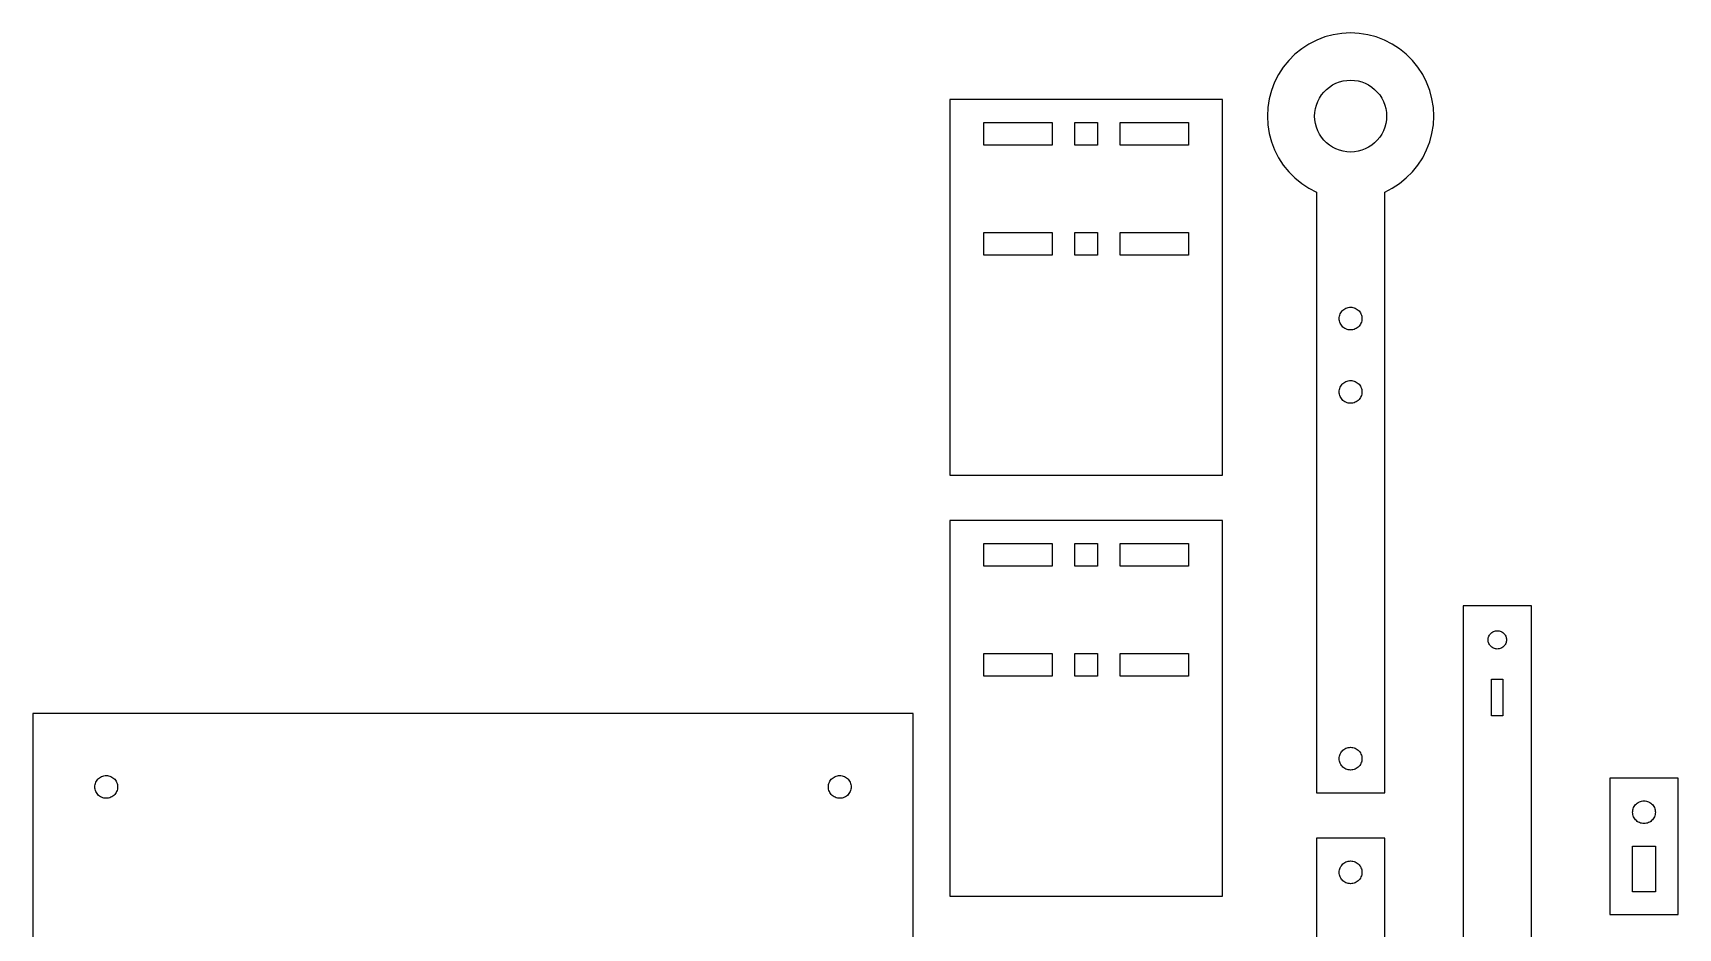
# Model space of a CAD drawing. Header units: metres. Extents: x 0 to 474, y -3 to 238.
# Drawn here: x 250 to 474.3, y 116.3 to 238.4 of the extents above; entities that cross this region are included whole.
import ezdxf

# ---------------------------------------------------------------- set-up
doc = ezdxf.new("R2010")
doc.units = ezdxf.units.M

msp = doc.modelspace()

# ---------------------------------------------------------------- linework, layer by layer
for p, q in [((426.144, 237.841), (425.035, 237.415)), ((427.291, 238.148), (426.144, 237.841)), ((428.464, 238.334), (427.291, 238.148)), ((429.65, 238.396), (428.464, 238.334)), ((430.836, 238.334), (429.65, 238.396)), ((432.009, 238.148), (430.836, 238.334)), ((433.156, 237.841), (432.009, 238.148)), ((434.265, 237.415), (433.156, 237.841)), ((422.981, 236.229), (422.058, 235.482)), ((423.977, 236.876), (422.981, 236.229)), ((425.035, 237.415), (423.977, 236.876)), ((435.323, 236.876), (434.265, 237.415)), ((436.319, 236.229), (435.323, 236.876)), ((437.242, 235.482), (436.319, 236.229)), ((420.471, 233.719), (419.824, 232.723)), ((421.218, 234.642), (420.471, 233.719)), ((422.058, 235.482), (421.218, 234.642)), ((438.082, 234.642), (437.242, 235.482)), ((438.829, 233.719), (438.082, 234.642)), ((439.476, 232.723), (438.829, 233.719)), ((419.285, 231.665), (418.859, 230.556)), ((419.824, 232.723), (419.285, 231.665)), ((426.769, 231.015), (427.199, 231.295)), ((427.199, 231.295), (427.656, 231.528)), ((427.656, 231.528), (428.135, 231.712)), ((428.135, 231.712), (428.631, 231.844)), ((428.631, 231.844), (429.138, 231.925)), ((429.138, 231.925), (429.65, 231.952)), ((429.65, 231.952), (430.162, 231.925)), ((430.162, 231.925), (430.669, 231.844)), ((430.669, 231.844), (431.165, 231.712)), ((431.165, 231.712), (431.644, 231.528)), ((431.644, 231.528), (432.101, 231.295)), ((432.101, 231.295), (432.531, 231.015)), ((440.015, 231.665), (439.476, 232.723)), ((440.441, 230.556), (440.015, 231.665)), ((412.2, 229.3), (375, 229.3)), ((375, 229.3), (375, 178.1)), ((412.2, 178.1), (412.2, 229.3)), ((418.552, 229.409), (418.366, 228.236)), ((418.859, 230.556), (418.552, 229.409)), ((424.988, 228.565), (425.172, 229.044)), ((425.172, 229.044), (425.405, 229.501)), ((425.405, 229.501), (425.685, 229.931)), ((425.685, 229.931), (426.007, 230.33)), ((426.007, 230.33), (426.37, 230.693)), ((426.37, 230.693), (426.769, 231.015)), ((432.531, 231.015), (432.93, 230.693)), ((432.93, 230.693), (433.293, 230.33)), ((433.293, 230.33), (433.615, 229.931)), ((433.615, 229.931), (433.895, 229.501)), ((433.895, 229.501), (434.128, 229.044)), ((434.128, 229.044), (434.312, 228.565)), ((440.748, 229.409), (440.441, 230.556)), ((440.934, 228.236), (440.748, 229.409)), ((418.366, 228.236), (418.304, 227.05)), ((418.304, 227.05), (418.366, 225.864)), ((424.748, 227.05), (424.775, 227.562)), ((424.775, 226.538), (424.748, 227.05)), ((424.775, 227.562), (424.856, 228.069)), ((424.856, 228.069), (424.988, 228.565)), ((434.312, 228.565), (434.444, 228.069)), ((434.444, 228.069), (434.525, 227.562)), ((434.525, 227.562), (434.552, 227.05)), ((434.552, 227.05), (434.525, 226.538)), ((440.996, 227.05), (440.934, 228.236)), ((440.934, 225.864), (440.996, 227.05)), ((379.65, 223.1), (379.65, 226.2)), ((379.65, 226.2), (388.95, 226.2)), ((388.95, 226.2), (388.95, 223.1)), ((392.05, 223.1), (392.05, 226.2)), ((392.05, 226.2), (395.15, 226.2)), ((395.15, 226.2), (395.15, 223.1)), ((398.25, 223.1), (398.25, 226.2)), ((398.25, 226.2), (407.55, 226.2)), ((407.55, 226.2), (407.55, 223.1)), ((418.366, 225.864), (418.552, 224.691)), ((418.552, 224.691), (418.859, 223.544)), ((424.856, 226.031), (424.775, 226.538)), ((424.988, 225.535), (424.856, 226.031)), ((425.172, 225.056), (424.988, 225.535)), ((425.405, 224.599), (425.172, 225.056)), ((425.685, 224.169), (425.405, 224.599)), ((433.895, 224.599), (433.615, 224.169)), ((434.128, 225.056), (433.895, 224.599)), ((434.312, 225.535), (434.128, 225.056)), ((434.444, 226.031), (434.312, 225.535)), ((434.525, 226.538), (434.444, 226.031)), ((440.441, 223.544), (440.748, 224.691)), ((440.748, 224.691), (440.934, 225.864)), ((388.95, 223.1), (379.65, 223.1)), ((395.15, 223.1), (392.05, 223.1)), ((407.55, 223.1), (398.25, 223.1)), ((418.859, 223.544), (419.285, 222.435)), ((419.285, 222.435), (419.824, 221.377)), ((426.007, 223.77), (425.685, 224.169)), ((426.37, 223.407), (426.007, 223.77)), ((426.769, 223.085), (426.37, 223.407)), ((427.199, 222.805), (426.769, 223.085)), ((427.656, 222.572), (427.199, 222.805)), ((428.135, 222.388), (427.656, 222.572)), ((428.631, 222.256), (428.135, 222.388)), ((429.138, 222.175), (428.631, 222.256)), ((429.65, 222.148), (429.138, 222.175)), ((430.162, 222.175), (429.65, 222.148)), ((430.669, 222.256), (430.162, 222.175)), ((431.165, 222.388), (430.669, 222.256)), ((431.644, 222.572), (431.165, 222.388)), ((432.101, 222.805), (431.644, 222.572)), ((432.531, 223.085), (432.101, 222.805)), ((432.93, 223.407), (432.531, 223.085)), ((433.293, 223.77), (432.93, 223.407)), ((433.615, 224.169), (433.293, 223.77)), ((439.476, 221.377), (440.015, 222.435)), ((440.015, 222.435), (440.441, 223.544)), ((419.824, 221.377), (420.471, 220.381)), ((420.471, 220.381), (421.218, 219.458)), ((438.082, 219.458), (438.829, 220.381)), ((438.829, 220.381), (439.476, 221.377)), ((421.218, 219.458), (422.058, 218.618)), ((422.058, 218.618), (422.981, 217.871)), ((422.981, 217.871), (423.977, 217.224)), ((435.323, 217.224), (436.319, 217.871)), ((436.319, 217.871), (437.242, 218.618)), ((437.242, 218.618), (438.082, 219.458)), ((423.977, 217.224), (425, 216.703)), ((425, 216.703), (425, 134.8)), ((434.3, 216.703), (435.323, 217.224)), ((434.3, 134.8), (434.3, 216.703)), ((379.65, 208.1), (379.65, 211.2)), ((379.65, 211.2), (388.95, 211.2)), ((388.95, 211.2), (388.95, 208.1)), ((392.05, 208.1), (392.05, 211.2)), ((392.05, 211.2), (395.15, 211.2)), ((395.15, 211.2), (395.15, 208.1)), ((398.25, 208.1), (398.25, 211.2)), ((398.25, 211.2), (407.55, 211.2)), ((407.55, 211.2), (407.55, 208.1)), ((388.95, 208.1), (379.65, 208.1)), ((395.15, 208.1), (392.05, 208.1)), ((407.55, 208.1), (398.25, 208.1)), ((428.108, 199.612), (428.134, 199.772)), ((428.134, 199.772), (428.176, 199.929)), ((428.176, 199.929), (428.234, 200.08)), ((428.234, 200.08), (428.308, 200.225)), ((428.308, 200.225), (428.396, 200.361)), ((428.396, 200.361), (428.498, 200.487)), ((428.498, 200.487), (428.613, 200.602)), ((428.613, 200.602), (428.739, 200.704)), ((428.739, 200.704), (428.875, 200.792)), ((428.875, 200.792), (429.02, 200.866)), ((429.02, 200.866), (429.171, 200.924)), ((429.171, 200.924), (429.328, 200.966)), ((429.328, 200.966), (429.488, 200.992)), ((429.488, 200.992), (429.65, 201)), ((429.65, 201), (429.812, 200.992)), ((429.812, 200.992), (429.972, 200.966)), ((429.972, 200.966), (430.129, 200.924)), ((430.129, 200.924), (430.28, 200.866)), ((430.28, 200.866), (430.425, 200.792)), ((430.425, 200.792), (430.561, 200.704)), ((430.561, 200.704), (430.687, 200.602)), ((430.687, 200.602), (430.802, 200.487)), ((430.802, 200.487), (430.904, 200.361)), ((430.904, 200.361), (430.992, 200.225)), ((430.992, 200.225), (431.066, 200.08)), ((431.066, 200.08), (431.124, 199.929)), ((431.124, 199.929), (431.166, 199.772)), ((431.166, 199.772), (431.191, 199.612)), ((428.1, 199.45), (428.108, 199.612)), ((428.108, 199.288), (428.1, 199.45)), ((428.134, 199.128), (428.108, 199.288)), ((428.176, 198.971), (428.134, 199.128)), ((428.234, 198.82), (428.176, 198.971)), ((428.308, 198.675), (428.234, 198.82)), ((428.396, 198.539), (428.308, 198.675)), ((428.498, 198.413), (428.396, 198.539)), ((428.613, 198.298), (428.498, 198.413)), ((428.739, 198.196), (428.613, 198.298)), ((428.875, 198.108), (428.739, 198.196)), ((429.02, 198.034), (428.875, 198.108)), ((429.171, 197.976), (429.02, 198.034)), ((429.328, 197.934), (429.171, 197.976)), ((429.488, 197.908), (429.328, 197.934)), ((429.65, 197.9), (429.488, 197.908)), ((429.812, 197.908), (429.65, 197.9)), ((429.972, 197.934), (429.812, 197.908)), ((430.129, 197.976), (429.972, 197.934)), ((430.28, 198.034), (430.129, 197.976)), ((430.425, 198.108), (430.28, 198.034)), ((430.561, 198.196), (430.425, 198.108)), ((430.687, 198.298), (430.561, 198.196)), ((430.802, 198.413), (430.687, 198.298)), ((430.904, 198.539), (430.802, 198.413)), ((430.992, 198.675), (430.904, 198.539)), ((431.066, 198.82), (430.992, 198.675)), ((431.124, 198.971), (431.066, 198.82)), ((431.166, 199.128), (431.124, 198.971)), ((431.191, 199.288), (431.166, 199.128)), ((431.191, 199.612), (431.2, 199.45)), ((431.2, 199.45), (431.191, 199.288)), ((428.613, 190.602), (428.739, 190.704)), ((428.739, 190.704), (428.875, 190.792)), ((428.875, 190.792), (429.02, 190.866)), ((429.02, 190.866), (429.171, 190.924)), ((429.171, 190.924), (429.328, 190.966)), ((429.328, 190.966), (429.488, 190.992)), ((429.488, 190.992), (429.65, 191)), ((429.65, 191), (429.812, 190.992)), ((429.812, 190.992), (429.972, 190.966)), ((429.972, 190.966), (430.129, 190.924)), ((430.129, 190.924), (430.28, 190.866)), ((430.28, 190.866), (430.425, 190.792)), ((430.425, 190.792), (430.561, 190.704)), ((430.561, 190.704), (430.687, 190.602)), ((428.1, 189.45), (428.108, 189.612)), ((428.108, 189.288), (428.1, 189.45)), ((428.108, 189.612), (428.134, 189.772)), ((428.134, 189.128), (428.108, 189.288)), ((428.134, 189.772), (428.176, 189.929)), ((428.176, 188.971), (428.134, 189.128)), ((428.176, 189.929), (428.234, 190.08)), ((428.234, 188.82), (428.176, 188.971)), ((428.234, 190.08), (428.308, 190.225)), ((428.308, 188.675), (428.234, 188.82)), ((428.308, 190.225), (428.396, 190.361)), ((428.396, 188.539), (428.308, 188.675)), ((428.396, 190.361), (428.498, 190.487)), ((428.498, 188.413), (428.396, 188.539)), ((428.498, 190.487), (428.613, 190.602)), ((428.613, 188.298), (428.498, 188.413)), ((430.687, 190.602), (430.802, 190.487)), ((430.802, 188.413), (430.687, 188.298)), ((430.802, 190.487), (430.904, 190.361)), ((430.904, 188.539), (430.802, 188.413)), ((430.904, 190.361), (430.992, 190.225)), ((430.992, 188.675), (430.904, 188.539)), ((430.992, 190.225), (431.066, 190.08)), ((431.066, 188.82), (430.992, 188.675)), ((431.066, 190.08), (431.124, 189.929)), ((431.124, 188.971), (431.066, 188.82)), ((431.124, 189.929), (431.166, 189.772)), ((431.166, 189.128), (431.124, 188.971)), ((431.166, 189.772), (431.191, 189.612)), ((431.191, 189.288), (431.166, 189.128)), ((431.191, 189.612), (431.2, 189.45)), ((431.2, 189.45), (431.191, 189.288)), ((428.739, 188.196), (428.613, 188.298)), ((428.875, 188.108), (428.739, 188.196)), ((429.02, 188.034), (428.875, 188.108)), ((429.171, 187.976), (429.02, 188.034)), ((429.328, 187.934), (429.171, 187.976)), ((429.488, 187.908), (429.328, 187.934)), ((429.65, 187.9), (429.488, 187.908)), ((429.812, 187.908), (429.65, 187.9)), ((429.972, 187.934), (429.812, 187.908)), ((430.129, 187.976), (429.972, 187.934)), ((430.28, 188.034), (430.129, 187.976)), ((430.425, 188.108), (430.28, 188.034)), ((430.561, 188.196), (430.425, 188.108)), ((430.687, 188.298), (430.561, 188.196)), ((375, 178.1), (412.2, 178.1)), ((412.2, 171.9), (375, 171.9)), ((375, 171.9), (375, 120.7)), ((412.2, 120.7), (412.2, 171.9)), ((379.65, 165.7), (379.65, 168.8)), ((379.65, 168.8), (388.95, 168.8)), ((388.95, 168.8), (388.95, 165.7)), ((392.05, 165.7), (392.05, 168.8)), ((392.05, 168.8), (395.15, 168.8)), ((395.15, 168.8), (395.15, 165.7)), ((398.25, 165.7), (398.25, 168.8)), ((398.25, 168.8), (407.55, 168.8)), ((407.55, 168.8), (407.55, 165.7)), ((388.95, 165.7), (379.65, 165.7)), ((395.15, 165.7), (392.05, 165.7)), ((407.55, 165.7), (398.25, 165.7)), ((454.3, 160.3), (445, 160.3)), ((445, 160.3), (445, 60.3)), ((454.3, 60.3), (454.3, 160.3)), ((448.4, 155.65), (448.407, 155.781)), ((448.407, 155.519), (448.4, 155.65)), ((448.407, 155.781), (448.427, 155.91)), ((448.427, 155.39), (448.407, 155.519)), ((448.427, 155.91), (448.461, 156.036)), ((448.461, 155.264), (448.427, 155.39)), ((448.461, 156.036), (448.508, 156.158)), ((448.508, 155.142), (448.461, 155.264)), ((448.508, 156.158), (448.567, 156.275)), ((448.567, 155.025), (448.508, 155.142)), ((448.567, 156.275), (448.639, 156.385)), ((448.639, 154.915), (448.567, 155.025)), ((448.639, 156.385), (448.721, 156.486)), ((448.721, 154.814), (448.639, 154.915)), ((448.721, 156.486), (448.814, 156.579)), ((448.814, 154.721), (448.721, 154.814)), ((448.814, 156.579), (448.915, 156.661)), ((448.915, 156.661), (449.025, 156.733)), ((449.025, 156.733), (449.142, 156.792)), ((449.142, 156.792), (449.264, 156.839)), ((449.264, 156.839), (449.39, 156.873)), ((449.39, 156.873), (449.519, 156.893)), ((449.519, 156.893), (449.65, 156.9)), ((449.65, 156.9), (449.781, 156.893)), ((449.781, 156.893), (449.91, 156.873)), ((449.91, 156.873), (450.036, 156.839)), ((450.036, 156.839), (450.158, 156.792)), ((450.158, 156.792), (450.275, 156.733)), ((450.275, 156.733), (450.385, 156.661)), ((450.385, 156.661), (450.486, 156.579)), ((450.486, 156.579), (450.579, 156.486)), ((450.579, 154.814), (450.486, 154.721)), ((450.579, 156.486), (450.661, 156.385)), ((450.661, 154.915), (450.579, 154.814)), ((450.661, 156.385), (450.733, 156.275)), ((450.733, 155.025), (450.661, 154.915)), ((450.733, 156.275), (450.792, 156.158)), ((450.792, 155.142), (450.733, 155.025)), ((450.792, 156.158), (450.839, 156.036)), ((450.839, 155.264), (450.792, 155.142)), ((450.839, 156.036), (450.873, 155.91)), ((450.873, 155.39), (450.839, 155.264)), ((450.873, 155.91), (450.893, 155.781)), ((450.893, 155.519), (450.873, 155.39)), ((450.893, 155.781), (450.9, 155.65)), ((450.9, 155.65), (450.893, 155.519)), ((379.65, 150.7), (379.65, 153.8)), ((379.65, 153.8), (388.95, 153.8)), ((388.95, 153.8), (388.95, 150.7)), ((392.05, 150.7), (392.05, 153.8)), ((392.05, 153.8), (395.15, 153.8)), ((395.15, 153.8), (395.15, 150.7)), ((398.25, 150.7), (398.25, 153.8)), ((398.25, 153.8), (407.55, 153.8)), ((407.55, 153.8), (407.55, 150.7)), ((448.915, 154.639), (448.814, 154.721)), ((449.025, 154.567), (448.915, 154.639)), ((449.142, 154.508), (449.025, 154.567)), ((449.264, 154.461), (449.142, 154.508)), ((449.39, 154.427), (449.264, 154.461)), ((449.519, 154.407), (449.39, 154.427)), ((449.65, 154.4), (449.519, 154.407)), ((449.781, 154.407), (449.65, 154.4)), ((449.91, 154.427), (449.781, 154.407)), ((450.036, 154.461), (449.91, 154.427)), ((450.158, 154.508), (450.036, 154.461)), ((450.275, 154.567), (450.158, 154.508)), ((450.385, 154.639), (450.275, 154.567)), ((450.486, 154.721), (450.385, 154.639)), ((388.95, 150.7), (379.65, 150.7)), ((395.15, 150.7), (392.05, 150.7)), ((407.55, 150.7), (398.25, 150.7)), ((448.875, 145.3), (448.875, 150.3)), ((448.875, 150.3), (450.425, 150.3)), ((450.425, 150.3), (450.425, 145.3)), ((370, 145.6), (250, 145.6)), ((250, 145.6), (250, 0.59999)), ((370, 0.59999), (370, 145.6)), ((450.425, 145.3), (448.875, 145.3)), ((428.1, 139.45), (428.108, 139.612)), ((428.108, 139.288), (428.1, 139.45)), ((428.108, 139.612), (428.134, 139.772)), ((428.134, 139.128), (428.108, 139.288)), ((428.134, 139.772), (428.176, 139.929)), ((428.176, 138.971), (428.134, 139.128)), ((428.176, 139.929), (428.234, 140.08)), ((428.234, 140.08), (428.308, 140.225)), ((428.308, 140.225), (428.396, 140.361)), ((428.396, 140.361), (428.498, 140.487)), ((428.498, 140.487), (428.613, 140.602)), ((428.613, 140.602), (428.739, 140.704)), ((428.739, 140.704), (428.875, 140.792)), ((428.875, 140.792), (429.02, 140.866)), ((429.02, 140.866), (429.171, 140.924)), ((429.171, 140.924), (429.328, 140.966)), ((429.328, 140.966), (429.488, 140.992)), ((429.488, 140.992), (429.65, 141)), ((429.65, 141), (429.812, 140.992)), ((429.812, 140.992), (429.972, 140.966)), ((429.972, 140.966), (430.129, 140.924)), ((430.129, 140.924), (430.28, 140.866)), ((430.28, 140.866), (430.425, 140.792)), ((430.425, 140.792), (430.561, 140.704)), ((430.561, 140.704), (430.687, 140.602)), ((430.687, 140.602), (430.802, 140.487)), ((430.802, 140.487), (430.904, 140.361)), ((430.904, 140.361), (430.992, 140.225)), ((430.992, 140.225), (431.066, 140.08)), ((431.066, 140.08), (431.124, 139.929)), ((431.124, 139.929), (431.166, 139.772)), ((431.166, 139.128), (431.124, 138.971)), ((431.166, 139.772), (431.191, 139.612)), ((431.191, 139.288), (431.166, 139.128)), ((431.191, 139.612), (431.2, 139.45)), ((431.2, 139.45), (431.191, 139.288)), ((258.963, 136.752), (259.089, 136.854)), ((259.089, 136.854), (259.225, 136.942)), ((259.225, 136.942), (259.37, 137.016)), ((259.37, 137.016), (259.521, 137.074)), ((259.521, 137.074), (259.678, 137.116)), ((259.678, 137.116), (259.838, 137.142)), ((259.838, 137.142), (260, 137.15)), ((260, 137.15), (260.162, 137.142)), ((260.162, 137.142), (260.322, 137.116)), ((260.322, 137.116), (260.479, 137.074)), ((260.479, 137.074), (260.63, 137.016)), ((260.63, 137.016), (260.775, 136.942)), ((260.775, 136.942), (260.911, 136.854)), ((260.911, 136.854), (261.037, 136.752)), ((358.963, 136.752), (359.089, 136.854)), ((359.089, 136.854), (359.225, 136.942)), ((359.225, 136.942), (359.37, 137.016)), ((359.37, 137.016), (359.521, 137.074)), ((359.521, 137.074), (359.678, 137.116)), ((359.678, 137.116), (359.838, 137.142)), ((359.838, 137.142), (360, 137.15)), ((360, 137.15), (360.162, 137.142)), ((360.162, 137.142), (360.322, 137.116)), ((360.322, 137.116), (360.479, 137.074)), ((360.479, 137.074), (360.63, 137.016)), ((360.63, 137.016), (360.775, 136.942)), ((360.775, 136.942), (360.911, 136.854)), ((360.911, 136.854), (361.037, 136.752)), ((428.234, 138.82), (428.176, 138.971)), ((428.308, 138.675), (428.234, 138.82)), ((428.396, 138.539), (428.308, 138.675)), ((428.498, 138.413), (428.396, 138.539)), ((428.613, 138.298), (428.498, 138.413)), ((428.739, 138.196), (428.613, 138.298)), ((428.875, 138.108), (428.739, 138.196)), ((429.02, 138.034), (428.875, 138.108)), ((429.171, 137.976), (429.02, 138.034)), ((429.328, 137.934), (429.171, 137.976)), ((429.488, 137.908), (429.328, 137.934)), ((429.65, 137.9), (429.488, 137.908)), ((429.812, 137.908), (429.65, 137.9)), ((429.972, 137.934), (429.812, 137.908)), ((430.129, 137.976), (429.972, 137.934)), ((430.28, 138.034), (430.129, 137.976)), ((430.425, 138.108), (430.28, 138.034)), ((430.561, 138.196), (430.425, 138.108)), ((430.687, 138.298), (430.561, 138.196)), ((430.802, 138.413), (430.687, 138.298)), ((430.904, 138.539), (430.802, 138.413)), ((430.992, 138.675), (430.904, 138.539)), ((431.066, 138.82), (430.992, 138.675)), ((431.124, 138.971), (431.066, 138.82)), ((258.45, 135.6), (258.458, 135.762)), ((258.458, 135.438), (258.45, 135.6)), ((258.458, 135.762), (258.484, 135.922)), ((258.484, 135.278), (258.458, 135.438)), ((258.484, 135.922), (258.526, 136.079)), ((258.526, 135.121), (258.484, 135.278)), ((258.526, 136.079), (258.584, 136.23)), ((258.584, 134.97), (258.526, 135.121)), ((258.584, 136.23), (258.658, 136.375)), ((258.658, 134.825), (258.584, 134.97)), ((258.658, 136.375), (258.746, 136.511)), ((258.746, 134.689), (258.658, 134.825)), ((258.746, 136.511), (258.848, 136.637)), ((258.848, 134.563), (258.746, 134.689)), ((258.848, 136.637), (258.963, 136.752)), ((261.037, 136.752), (261.152, 136.637)), ((261.152, 136.637), (261.254, 136.511)), ((261.254, 134.689), (261.152, 134.563)), ((261.254, 136.511), (261.342, 136.375)), ((261.342, 134.825), (261.254, 134.689)), ((261.342, 136.375), (261.416, 136.23)), ((261.416, 134.97), (261.342, 134.825)), ((261.416, 136.23), (261.474, 136.079)), ((261.474, 135.121), (261.416, 134.97)), ((261.474, 136.079), (261.516, 135.922)), ((261.516, 135.278), (261.474, 135.121)), ((261.516, 135.922), (261.542, 135.762)), ((261.542, 135.438), (261.516, 135.278)), ((261.542, 135.762), (261.55, 135.6)), ((261.55, 135.6), (261.542, 135.438)), ((358.45, 135.6), (358.458, 135.762)), ((358.458, 135.438), (358.45, 135.6)), ((358.458, 135.762), (358.484, 135.922)), ((358.484, 135.278), (358.458, 135.438)), ((358.484, 135.922), (358.526, 136.079)), ((358.526, 135.121), (358.484, 135.278)), ((358.526, 136.079), (358.584, 136.23)), ((358.584, 134.97), (358.526, 135.121)), ((358.584, 136.23), (358.658, 136.375)), ((358.658, 134.825), (358.584, 134.97)), ((358.658, 136.375), (358.746, 136.511)), ((358.746, 134.689), (358.658, 134.825)), ((358.746, 136.511), (358.848, 136.637)), ((358.848, 134.563), (358.746, 134.689)), ((358.848, 136.637), (358.963, 136.752)), ((361.037, 136.752), (361.152, 136.637)), ((361.152, 136.637), (361.254, 136.511)), ((361.254, 134.689), (361.152, 134.563)), ((361.254, 136.511), (361.342, 136.375)), ((361.342, 134.825), (361.254, 134.689)), ((361.342, 136.375), (361.416, 136.23)), ((361.416, 134.97), (361.342, 134.825)), ((361.416, 136.23), (361.474, 136.079)), ((361.474, 135.121), (361.416, 134.97)), ((361.474, 136.079), (361.516, 135.922)), ((361.516, 135.278), (361.474, 135.121)), ((361.516, 135.922), (361.542, 135.762)), ((361.542, 135.438), (361.516, 135.278)), ((361.542, 135.762), (361.55, 135.6)), ((361.55, 135.6), (361.542, 135.438)), ((425, 134.8), (434.3, 134.8)), ((474.3, 136.8), (465, 136.8)), ((465, 136.8), (465, 118.2)), ((474.3, 118.2), (474.3, 136.8)), ((258.963, 134.448), (258.848, 134.563)), ((259.089, 134.346), (258.963, 134.448)), ((259.225, 134.258), (259.089, 134.346)), ((259.37, 134.184), (259.225, 134.258)), ((259.521, 134.126), (259.37, 134.184)), ((259.678, 134.084), (259.521, 134.126)), ((259.838, 134.058), (259.678, 134.084)), ((260, 134.05), (259.838, 134.058)), ((260.162, 134.058), (260, 134.05)), ((260.322, 134.084), (260.162, 134.058)), ((260.479, 134.126), (260.322, 134.084)), ((260.63, 134.184), (260.479, 134.126)), ((260.775, 134.258), (260.63, 134.184)), ((260.911, 134.346), (260.775, 134.258)), ((261.037, 134.448), (260.911, 134.346)), ((261.152, 134.563), (261.037, 134.448)), ((358.963, 134.448), (358.848, 134.563)), ((359.089, 134.346), (358.963, 134.448)), ((359.225, 134.258), (359.089, 134.346)), ((359.37, 134.184), (359.225, 134.258)), ((359.521, 134.126), (359.37, 134.184)), ((359.678, 134.084), (359.521, 134.126)), ((359.838, 134.058), (359.678, 134.084)), ((360, 134.05), (359.838, 134.058)), ((360.162, 134.058), (360, 134.05)), ((360.322, 134.084), (360.162, 134.058)), ((360.479, 134.126), (360.322, 134.084)), ((360.63, 134.184), (360.479, 134.126)), ((360.775, 134.258), (360.63, 134.184)), ((360.911, 134.346), (360.775, 134.258)), ((361.037, 134.448), (360.911, 134.346)), ((361.152, 134.563), (361.037, 134.448)), ((468.108, 132.312), (468.134, 132.472)), ((468.134, 132.472), (468.176, 132.629)), ((468.176, 132.629), (468.234, 132.78)), ((468.234, 132.78), (468.308, 132.925)), ((468.308, 132.925), (468.396, 133.061)), ((468.396, 133.061), (468.498, 133.187)), ((468.498, 133.187), (468.613, 133.302)), ((468.613, 133.302), (468.739, 133.404)), ((468.739, 133.404), (468.875, 133.492)), ((468.875, 133.492), (469.02, 133.566)), ((469.02, 133.566), (469.171, 133.624)), ((469.171, 133.624), (469.328, 133.666)), ((469.328, 133.666), (469.488, 133.692)), ((469.488, 133.692), (469.65, 133.7)), ((469.65, 133.7), (469.812, 133.692)), ((469.812, 133.692), (469.972, 133.666)), ((469.972, 133.666), (470.129, 133.624)), ((470.129, 133.624), (470.28, 133.566)), ((470.28, 133.566), (470.425, 133.492)), ((470.425, 133.492), (470.561, 133.404)), ((470.561, 133.404), (470.687, 133.302)), ((470.687, 133.302), (470.802, 133.187)), ((470.802, 133.187), (470.904, 133.061)), ((470.904, 133.061), (470.992, 132.925)), ((470.992, 132.925), (471.066, 132.78)), ((471.066, 132.78), (471.124, 132.629)), ((471.124, 132.629), (471.166, 132.472)), ((471.166, 132.472), (471.191, 132.312)), ((468.1, 132.15), (468.108, 132.312)), ((468.108, 131.988), (468.1, 132.15)), ((468.134, 131.828), (468.108, 131.988)), ((468.176, 131.671), (468.134, 131.828)), ((468.234, 131.52), (468.176, 131.671)), ((468.308, 131.375), (468.234, 131.52)), ((468.396, 131.239), (468.308, 131.375)), ((468.498, 131.113), (468.396, 131.239)), ((468.613, 130.998), (468.498, 131.113)), ((468.739, 130.896), (468.613, 130.998)), ((468.875, 130.808), (468.739, 130.896)), ((469.02, 130.734), (468.875, 130.808)), ((469.171, 130.676), (469.02, 130.734)), ((469.328, 130.634), (469.171, 130.676)), ((469.488, 130.608), (469.328, 130.634)), ((469.65, 130.6), (469.488, 130.608)), ((469.812, 130.608), (469.65, 130.6)), ((469.972, 130.634), (469.812, 130.608)), ((470.129, 130.676), (469.972, 130.634)), ((470.28, 130.734), (470.129, 130.676)), ((470.425, 130.808), (470.28, 130.734)), ((470.561, 130.896), (470.425, 130.808)), ((470.687, 130.998), (470.561, 130.896)), ((470.802, 131.113), (470.687, 130.998)), ((470.904, 131.239), (470.802, 131.113)), ((470.992, 131.375), (470.904, 131.239)), ((471.066, 131.52), (470.992, 131.375)), ((471.124, 131.671), (471.066, 131.52)), ((471.166, 131.828), (471.124, 131.671)), ((471.191, 131.988), (471.166, 131.828)), ((471.191, 132.312), (471.2, 132.15)), ((471.2, 132.15), (471.191, 131.988)), ((434.3, 128.6), (425, 128.6)), ((425, 128.6), (425, 28.6)), ((434.3, 28.6), (434.3, 128.6)), ((468.1, 121.3), (468.1, 127.5)), ((468.1, 127.5), (471.2, 127.5)), ((471.2, 127.5), (471.2, 121.3)), ((428.1, 123.95), (428.108, 124.112)), ((428.108, 123.788), (428.1, 123.95)), ((428.108, 124.112), (428.134, 124.272)), ((428.134, 123.628), (428.108, 123.788)), ((428.134, 124.272), (428.176, 124.429)), ((428.176, 123.471), (428.134, 123.628)), ((428.176, 124.429), (428.234, 124.58)), ((428.234, 123.32), (428.176, 123.471)), ((428.234, 124.58), (428.308, 124.725)), ((428.308, 124.725), (428.396, 124.861)), ((428.396, 124.861), (428.498, 124.987)), ((428.498, 124.987), (428.613, 125.102)), ((428.613, 125.102), (428.739, 125.204)), ((428.739, 125.204), (428.875, 125.292)), ((428.875, 125.292), (429.02, 125.366)), ((429.02, 125.366), (429.171, 125.424)), ((429.171, 125.424), (429.328, 125.466)), ((429.328, 125.466), (429.488, 125.492)), ((429.488, 125.492), (429.65, 125.5)), ((429.65, 125.5), (429.812, 125.492)), ((429.812, 125.492), (429.972, 125.466)), ((429.972, 125.466), (430.129, 125.424)), ((430.129, 125.424), (430.28, 125.366)), ((430.28, 125.366), (430.425, 125.292)), ((430.425, 125.292), (430.561, 125.204)), ((430.561, 125.204), (430.687, 125.102)), ((430.687, 125.102), (430.802, 124.987)), ((430.802, 124.987), (430.904, 124.861)), ((430.904, 124.861), (430.992, 124.725)), ((430.992, 124.725), (431.066, 124.58)), ((431.066, 124.58), (431.124, 124.429)), ((431.124, 123.471), (431.066, 123.32)), ((431.124, 124.429), (431.166, 124.272)), ((431.166, 123.628), (431.124, 123.471)), ((431.166, 124.272), (431.191, 124.112)), ((431.191, 123.788), (431.166, 123.628)), ((431.191, 124.112), (431.2, 123.95)), ((431.2, 123.95), (431.191, 123.788)), ((428.308, 123.175), (428.234, 123.32)), ((428.396, 123.039), (428.308, 123.175)), ((428.498, 122.913), (428.396, 123.039)), ((428.613, 122.798), (428.498, 122.913)), ((428.739, 122.696), (428.613, 122.798)), ((428.875, 122.608), (428.739, 122.696)), ((429.02, 122.534), (428.875, 122.608)), ((429.171, 122.476), (429.02, 122.534)), ((429.328, 122.434), (429.171, 122.476)), ((429.488, 122.408), (429.328, 122.434)), ((429.65, 122.4), (429.488, 122.408)), ((429.812, 122.408), (429.65, 122.4)), ((429.972, 122.434), (429.812, 122.408)), ((430.129, 122.476), (429.972, 122.434)), ((430.28, 122.534), (430.129, 122.476)), ((430.425, 122.608), (430.28, 122.534)), ((430.561, 122.696), (430.425, 122.608)), ((430.687, 122.798), (430.561, 122.696)), ((430.802, 122.913), (430.687, 122.798)), ((430.904, 123.039), (430.802, 122.913)), ((430.992, 123.175), (430.904, 123.039)), ((431.066, 123.32), (430.992, 123.175)), ((471.2, 121.3), (468.1, 121.3)), ((375, 120.7), (412.2, 120.7)), ((465, 118.2), (474.3, 118.2))]:
    msp.add_line(p, q)

doc.saveas('drawing.dxf')
